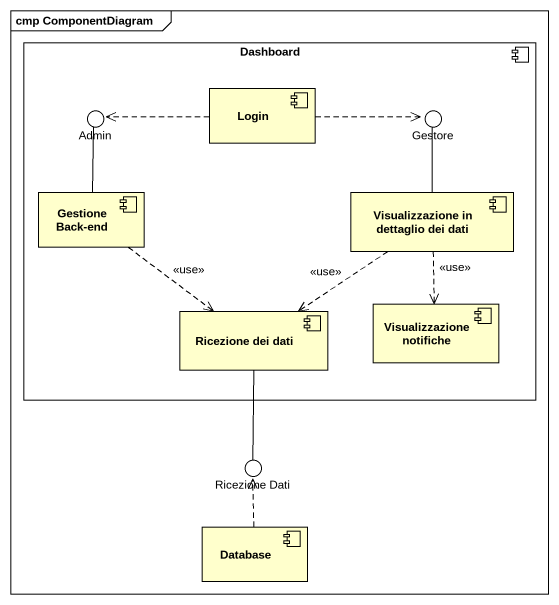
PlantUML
@startuml
mainframe cmp ComponentDiagram
component Dashboard {
  component Login
  component "Gestione Back-end" as Gestione_Back_end
  component "Visualizzazione in dettaglio dei dati" as Visualizzazione_in
  component "Visualizzazione notifiche" as Visualizzazione_notifiche
  component "Ricezione dei dati" as Ricezione_dei_dati
}
() Admin
() Gestore
() "Ricezione Dati" as Ricezione_Dati
component "Database" as Database_
Dashboard -left- Admin
Dashboard -up- Gestore
Login .left.> Admin
Login .right.> Gestore
Gestione_Back_end -up- Admin
Gestione_Back_end ..> Ricezione_dei_dati : <<use>>
Visualizzazione_in -up- Gestore
Visualizzazione_in ..> Visualizzazione_notifiche : <<use>>
Visualizzazione_in ..> Ricezione_dei_dati : <<use>>
Ricezione_dei_dati -- Ricezione_Dati
Database_ .up.> Ricezione_Dati
@enduml
